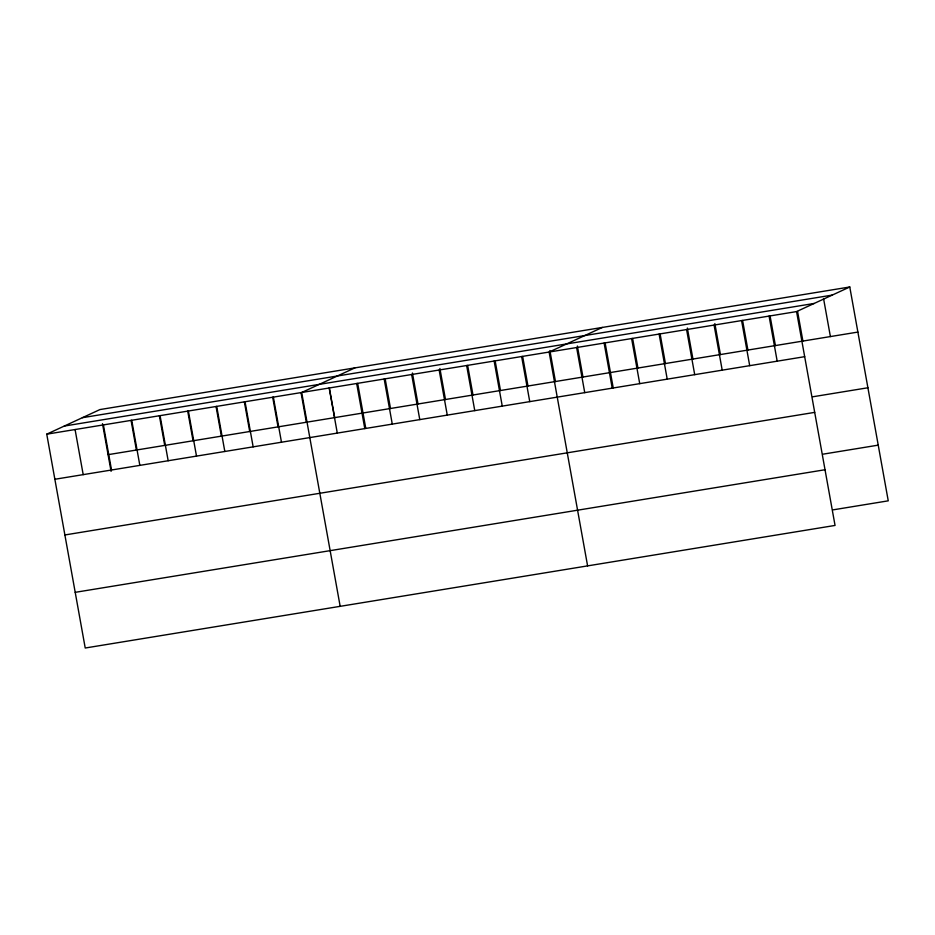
<?xml version="1.0" encoding="UTF-8"?>
<svg xmlns="http://www.w3.org/2000/svg" width="935" height="935" viewBox="0 0 935 935"><rect width="100%" height="100%" fill="white"/><g stroke="black" fill="none" stroke-linecap="round" stroke-linejoin="round"><path stroke-width="1.4" d="M849.775 286.987L796.562 311.589L835.048 525.435L85.225 648.013L46.75 434.167L99.951 409.565L849.775 286.987L888.25 500.833L833.26 509.82M354.891 367.887L301.689 392.49L340.165 606.336M602.339 327.437L549.125 352.039L587.601 565.885M82.397 417.688L832.22 295.098M64.305 426.056L814.128 303.466M46.75 434.167L796.562 311.589M108.074 454.667L857.886 332.077M54.861 479.269L804.684 356.679M812.924 396.756L867.902 387.768M64.889 534.96L814.701 412.37M823.244 454.13L878.234 445.142M75.209 592.334L825.021 469.744M823.548 298.522L830.397 336.577M797.578 311.472L802.896 341.065M770.078 315.972L775.407 345.564M769.073 316.077L777.184 361.179M742.589 320.46L747.918 350.052M741.584 320.576L749.695 365.667M714.843 323.545L720.417 354.552M714.083 325.064L722.206 370.167M687.354 328.045L692.928 359.052M686.594 329.564L694.705 374.654M660.11 333.947L665.439 363.54M659.105 334.052L667.216 379.154M632.621 338.447L637.939 368.039M631.604 338.552L639.727 383.654M605.12 342.935L613.208 387.85M604.115 343.051L612.226 388.142M577.374 346.02L582.949 377.027M576.626 347.539L584.737 392.642M549.885 350.52L555.46 381.527M522.642 356.422L527.971 386.015M521.636 356.527L529.748 401.629M495.153 360.922L500.47 390.514M494.136 361.027L502.259 406.129M467.652 365.41L472.981 395.002M466.647 365.527L474.758 410.617M439.906 368.495L445.492 399.502M439.158 370.015L447.269 415.117M412.417 372.995L417.992 403.99M411.657 374.514L419.78 419.605M385.173 378.897L390.503 408.49M384.168 379.002L392.279 424.104M357.684 383.385L365.76 428.3M356.679 383.502L364.79 428.592M329.354 388.025L334.683 417.618M329.178 387.99L337.29 433.092M301.035 392.653L306.353 422.246M273.359 397.118L281.47 442.22M272.704 397.281L278.034 426.874M245.04 401.758L253.151 446.848M244.374 401.91L249.703 431.514M216.71 406.386L224.821 451.476M216.055 406.55L221.373 436.142M188.379 411.014L196.502 456.116M187.725 411.178L193.054 440.771M160.06 415.643L168.171 460.745M159.394 415.806L164.724 445.399M131.73 420.271L139.841 465.373M131.075 420.434L136.393 450.039M103.399 424.911L111.522 470.001M102.488 423.66L111.078 471.369M75.08 429.539L83.192 474.641"/></g></svg>
